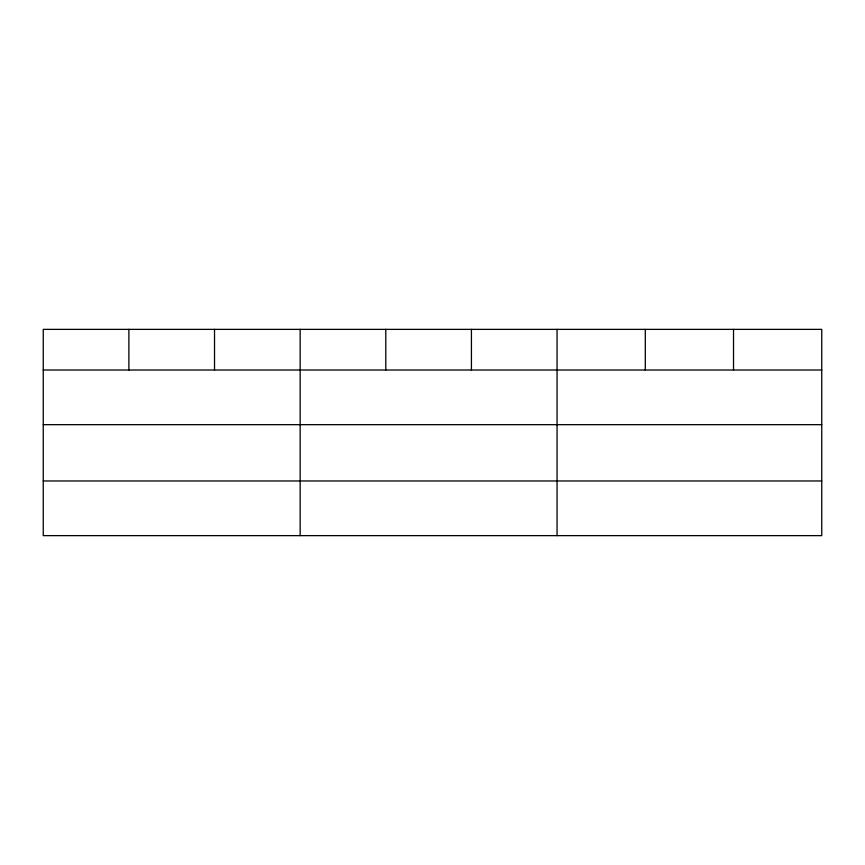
<?xml version="1.0" encoding="UTF-8"?>
<svg xmlns="http://www.w3.org/2000/svg" width="865" height="865" viewBox="0 0 865 865"><rect width="100%" height="100%" fill="white"/><g stroke="black" fill="none" stroke-linecap="round" stroke-linejoin="round"><path stroke-width="1.3" d="M821.75 424.672L821.75 329.37L43.25 329.37L43.25 535.63L821.75 535.63L821.75 424.672L43.25 424.672M43.25 370.015L821.75 370.015M43.25 480.972L821.75 480.972M733.52 329.37L733.52 370.015M645.29 329.37L645.29 370.015M557.06 329.37L557.06 535.63M471.425 329.37L471.425 370.015M385.79 329.37L385.79 370.015M300.155 329.37L300.155 535.63M214.52 329.37L214.52 370.015M128.885 329.37L128.885 370.015"/></g></svg>
